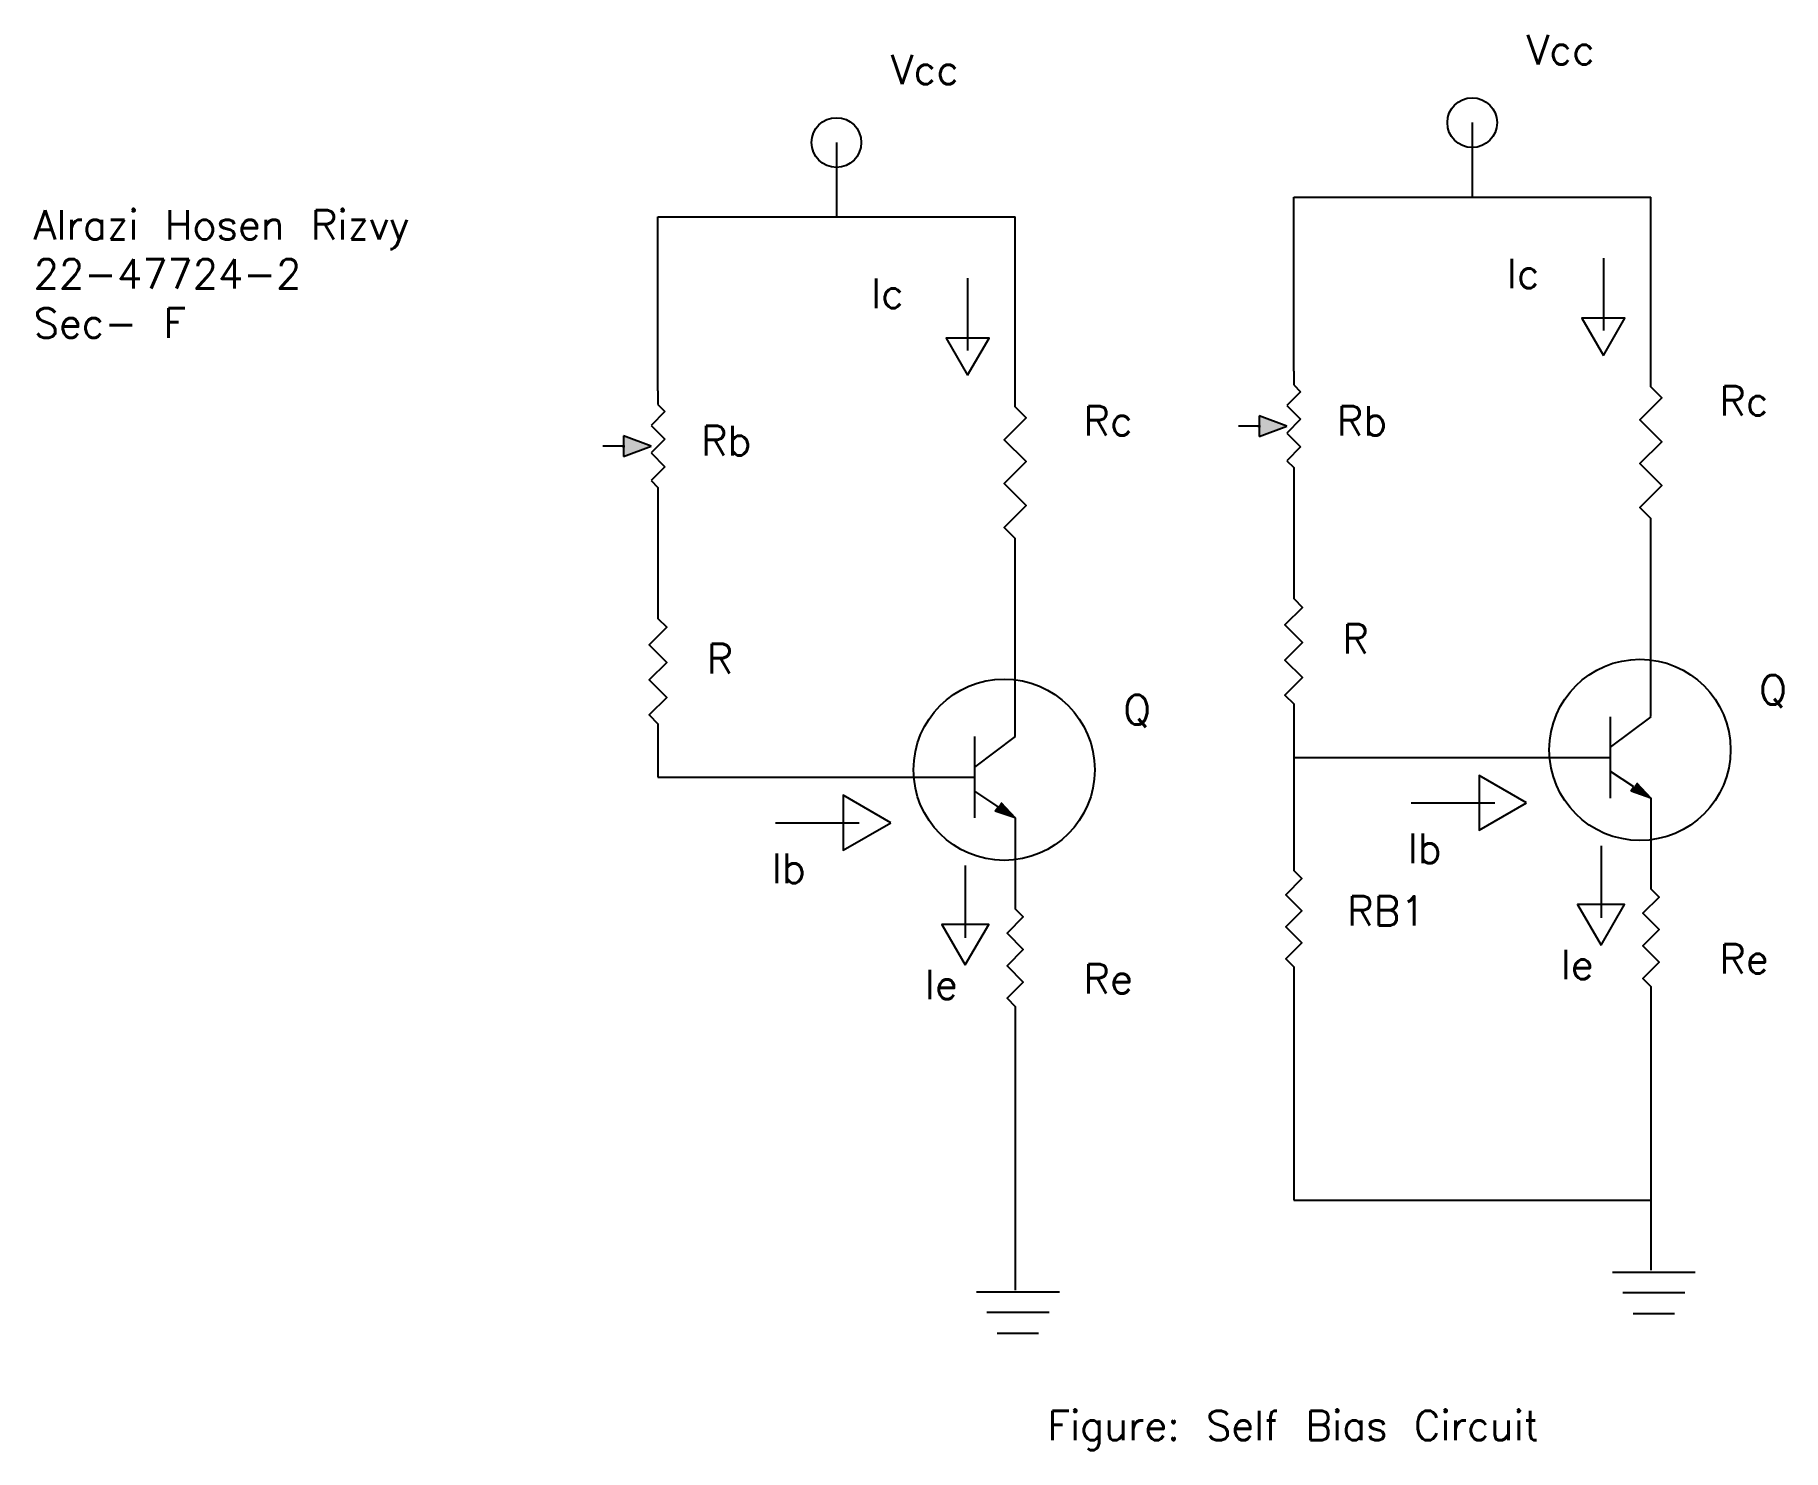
# Model space of a CAD drawing. Header units: inches. Extents: x -25.5 to 33.8, y -5.4 to 42.6.
import ezdxf

# ---------------------------------------------------------------- set-up
doc = ezdxf.new("R2010")
doc.units = ezdxf.units.IN
doc.header["$MEASUREMENT"] = 0
doc.styles.get("Standard").update_dxf_attribs({"font": 'txt.shx', "height": 1})

# ---------------------------------------------------------------- blocks, each defined once
blk = doc.blocks.new('Resistor - Variable')
at = {"color": 7}
for p, q in [((0, 0), (0.05, 0)), ((0.05, 0), (0.075, 0.025)), ((0.075, 0.025), (0.125, -0.025)), ((0.125, -0.025), (0.175, 0.025)), ((0.175, 0.025), (0.225, -0.025)), ((0.225, -0.025), (0.275, 0.025)), ((0.275, 0.025), (0.325, -0.025)), ((0.325, -0.025), (0.35, 0)), ((0.35, 0), (0.4, 0)), ((0.2, -0.025), (0.1625, -0.125)), ((0.2375, -0.125), (0.2, -0.025)), ((0.1625, -0.125), (0.2375, -0.125)), ((0.2, -0.13), (0.2, -0.12)), ((0.2, -0.125), (0.2, -0.2))]:
    blk.add_line(p, q, dxfattribs=at)
blk.add_solid([(0.2375, -0.125), (0.2, -0.025), (0.1625, -0.125)], dxfattribs=at)
blk = doc.blocks.new('Resistor')
at = {"color": 7}
blk.add_lwpolyline([(0, 0), (0.05, 0), (0.075, 0.025), (0.125, -0.025), (0.175, 0.025), (0.225, -0.025), (0.275, 0.025), (0.325, -0.025), (0.35, 0), (0.4, 0)], dxfattribs=at)
blk = doc.blocks.new('Transistor - NPN')
at = {"color": 7}
for p, q in [((0.199999, 0.2), (0.199999, -0.2)), ((0.399999, 0.2), (0.199999, 0.05)), ((0, 0), (0.199999, 0)), ((0.316132, -0.145536), (0.201153, -0.069033)), ((0.302516, -0.166503), (0.316132, -0.145536)), ((0.399999, -0.2), (0.302516, -0.166503)), ((0.329748, -0.124569), (0.399999, -0.2))]:
    blk.add_line(p, q, dxfattribs=at)
blk.add_solid([(0.302516, -0.166503), (0.399999, -0.2), (0.329748, -0.124569)], dxfattribs=at)
blk = doc.blocks.new('Ground')
at = {"color": 7}
for p, q in [((-0.1, 0), (0.1, 0)), ((0.075, -0.05), (-0.075, -0.05)), ((-0.05, -0.1), (0.05, -0.1))]:
    blk.add_line(p, q, dxfattribs=at)

msp = doc.modelspace()

# ---------------------------------------------------------------- linework, layer by layer
for p, q in [((23.291, 39.674), (23.291, 37.151)), ((1.707, 38.999), (1.707, 36.476)), ((17.231, 31.246), (17.231, 37.151)), ((17.231, 37.151), (29.357, 37.151)), ((29.357, 31.451), (29.357, 37.151)), ((-4.353, 30.572), (-4.353, 36.476)), ((-4.353, 36.476), (7.774, 36.476)), ((7.774, 30.777), (7.774, 36.476)), ((27.742, 35.073), (27.742, 32.619)), ((6.159, 34.398), (6.159, 31.944)), ((17.231, 27.501), (17.231, 24.115)), ((-4.353, 26.826), (-4.353, 23.44)), ((29.357, 19.516), (29.357, 25.496)), ((7.774, 18.841), (7.774, 24.821)), ((17.231, 19.357), (17.231, 18.134)), ((-4.353, 18.682), (-4.353, 17.459)), ((17.231, 18.134), (26.594, 18.134)), ((17.231, 18.134), (17.231, 14.837)), ((-4.353, 17.459), (5.011, 17.459)), ((29.357, 16.753), (29.357, 14.224)), ((7.774, 16.078), (7.774, 13.549)), ((21.219, 16.593), (24.058, 16.593)), ((-0.365, 15.918), (2.475, 15.918)), ((27.666, 15.136), (27.666, 12.683)), ((6.082, 14.461), (6.082, 12.008)), ((17.231, 10.478), (17.231, 3.105)), ((29.357, 10.079), (29.357, 0.728)), ((7.774, 9.404), (7.774, 0.053)), ((17.231, 3.105), (29.357, 3.105))]:
    msp.add_line(p, q)
for points in [[(27.742, 31.776), (28.473, 33.041), (27.012, 33.041)], [(6.159, 31.101), (6.889, 32.366), (5.428, 32.366)], [(25.133, 16.593), (23.521, 17.524), (23.521, 15.663)], [(3.549, 15.918), (1.937, 16.849), (1.937, 14.988)], [(27.666, 11.763), (28.462, 13.143), (26.869, 13.143)], [(6.082, 11.088), (6.879, 12.468), (5.285, 12.468)]]:
    msp.add_lwpolyline(points, close=True)
for centre, radius in [((23.291, 39.674), 0.844), ((1.707, 38.999), 0.844), ((28.984, 18.389), 3.076), ((7.401, 17.714), 3.076)]:
    msp.add_circle(centre, radius)

# ---------------------------------------------------------------- block references
for name, p, xscale, yscale, zscale, rotation in [('Resistor - Variable', (17.231, 31.246), 9.363649416405565, 9.363649416405565, 9.363649416405565, 270), ('Resistor', (29.357, 25.496), 14.88974498455056, 14.88974498455056, 14.88974498455056, 90), ('Resistor - Variable', (-4.353, 30.572), 9.363649416405565, 9.363649416405565, 9.363649416405565, 270), ('Resistor', (7.774, 24.821), 14.88974498455056, 14.88974498455056, 14.88974498455056, 90), ('Resistor', (17.231, 24.115), 11.89644014215565, 11.89644014215565, 11.89644014215565, 270), ('Resistor', (-4.353, 23.44), 11.89644014215565, 11.89644014215565, 11.89644014215565, 270), ('Resistor', (17.231, 14.837), 10.89867418228846, 10.89867418228846, 10.89867418228846, 270), ('Resistor', (29.357, 14.224), 11.05218362167003, 11.05218362167003, 11.05218362167003, 270), ('Resistor', (7.774, 13.549), 11.05218362167003, 11.05218362167003, 11.05218362167003, 270)]:
    msp.add_blockref(name, p, dxfattribs=dict(xscale=xscale, yscale=yscale, zscale=zscale, rotation=rotation))
for name, p, xscale, yscale, zscale in [('Transistor - NPN', (26.594, 18.134), 6.907610618732974, 6.907610618732974, 6.907610618732974), ('Transistor - NPN', (5.011, 17.459), 6.907610618732974, 6.907610618732974, 6.907610618732974), ('Ground', (29.454, 0.669), 14.04547453847835, 14.04547453847835, 14.04547453847835), ('Ground', (7.87, -0.006), 14.04547453847835, 14.04547453847835, 14.04547453847835)]:
    msp.add_blockref(name, p, dxfattribs=dict(xscale=xscale, yscale=yscale, zscale=zscale))

# ---------------------------------------------------------------- texts
for s, p in [('Vcc', (25.139, 41.65)), ('Vcc', (3.555, 40.975)), ('Ic', (24.465, 34.057)), ('Ic', (2.882, 33.382)), ('Rc', (31.681, 29.731)), ('Rc', (10.097, 29.056)), ('Rb', (18.693, 29.058)), ('Rb', (-2.891, 28.384)), ('R', (18.885, 21.657)), ('R', (-2.699, 20.982)), ('Q', (33.028, 19.927)), ('Q', (11.444, 19.252)), ('Ib', (21.098, 14.545)), ('Ib', (-0.486, 13.87)), ('RB1', (19.049, 12.423)), ('Ie', (26.293, 10.604)), ('Re', (31.681, 10.796)), ('Ie', (4.71, 9.929)), ('Re', (10.097, 10.121)), ('Figure: Self Bias Circuit', (8.866, -5.039))]:
    msp.add_text(s, height=1).set_placement(p)
at = {"insert": (-25.543, 36.709), "char_height": 1, "attachment_point": 1}
msp.add_mtext('{\\C4;Alrazi Hosen Rizvy\\P22-47724-2\\PSec- F}', dxfattribs=at)

doc.saveas('drawing.dxf')
